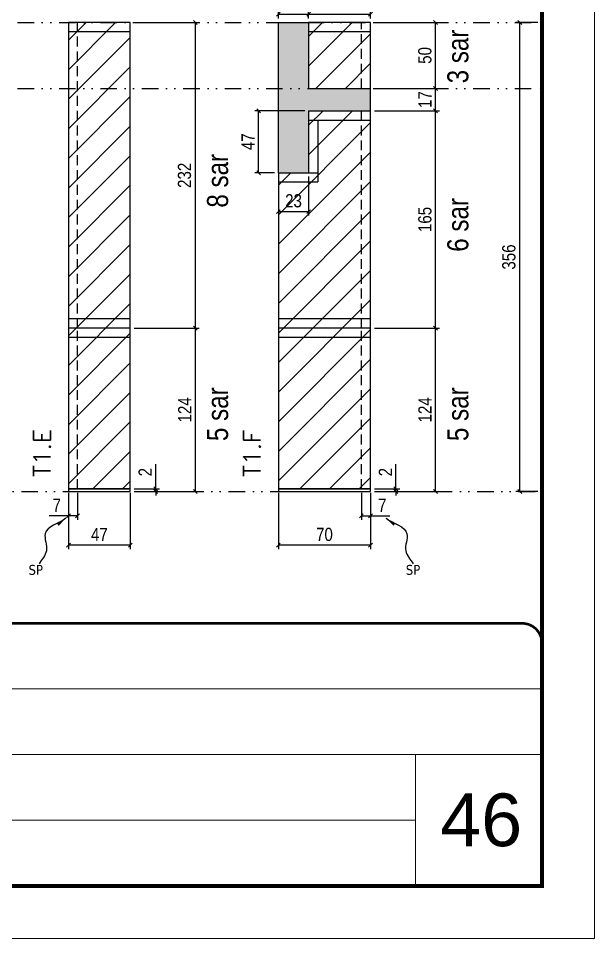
# Model space of a CAD drawing. Extents: x 14400 to 27878, y -21631 to 6985.
# Drawn here: x 17046 to 17483, y -6700 to -6001 of the extents above; entities that cross this region are included whole.
import ezdxf

# ---------------------------------------------------------------- set-up
doc = ezdxf.new("R2010")
doc.units = 0
for name, pattern in [('CONTINUO', [0]), ('DASHED', [0.75, 0.5, -0.25]), ('DIVIDE2', [0.625, 0.25, -0.125, 0, -0.125, 0, -0.125]), ('HIDDEN', [0.375, 0.25, -0.125])]:
    doc.linetypes.add(name, pattern=pattern)
for name, color, linetype, lineweight in [('CARIMBO', 255, 'Continuous', 9), ('Folhas', 255, 'Continuous', 9), ('Hachura', 251, 'Continuous', 9), ('SARRAFO DE PRESSAO', 251, 'DASHED', 9), ('Texto Seção', 7, 'Continuous', 15)]:
    doc.layers.add(name, color=color, linetype=linetype, lineweight=lineweight)
for name, color, linetype in [('COTA', 241, 'Continuous'), ('NOMENCLATURA', 7, 'Continuous'), ('Nível', 160, 'Continuous'), ('Painéis', 200, 'Continuous'), ('SARR_2.2x7', 40, 'Continuous'), ('texto', 7, 'Continuous')]:
    doc.layers.add(name, color=color, linetype=linetype)
doc.styles.add('ARIAL', font='arial.ttf')
doc.styles.add('ARIAL_NARROW', font='ARIALN.TTF', dxfattribs={"height": 0.2})
doc.styles.add('COTA TECNICA', font='techl___.ttf', dxfattribs={"height": 10})
doc.styles.add('COTA TECNICA-50', font='techl___.ttf', dxfattribs={"height": 10})
doc.styles.add('REGUA-120', font='ROMANS.shx', dxfattribs={"height": 15})
doc.styles.get("Standard").update_dxf_attribs({"font": 'arial.ttf'})
doc.dimstyles.new('COTA PAINEL-50', dxfattribs={"dimtxt": 10, "dimasz": 3, "dimexe": 3, "dimexo": 3, "dimgap": 3, "dimtad": 1, "dimdec": 1, "dimzin": 12, "dimdsep": 46, "dimtxsty": 'COTA TECNICA-50', "dimblk1": 'OBLIQUE', "dimblk2": 'OBLIQUE', "dimsah": 1, "dimcen": 0.9, "dimclrd": 4, "dimclre": 4, "dimclrt": 240, "dimadec": 1, "dimazin": 3, "dimtfac": 1, "dimtdec": 1, "dimtmove": 0, "dimatfit": 3, "dimfxl": 1, "dimtolj": 1, "dimtzin": 12, "dimarcsym": 0})
doc.dimstyles.new('PAINEL', dxfattribs={"dimtxt": 10, "dimasz": 3, "dimexe": 3, "dimexo": 3, "dimgap": 3, "dimtad": 1, "dimdec": 1, "dimzin": 12, "dimdsep": 46, "dimtxsty": 'COTA TECNICA', "dimblk1": 'OBLIQUE', "dimblk2": 'OBLIQUE', "dimsah": 1, "dimcen": 0.9, "dimclrd": 4, "dimclre": 4, "dimclrt": 240, "dimadec": 1, "dimazin": 3, "dimtfac": 1, "dimtdec": 1, "dimtmove": 0, "dimatfit": 3, "dimfxl": 1, "dimtolj": 1, "dimtzin": 12, "dimarcsym": 0})
doc.dimstyles.get("Standard").update_dxf_attribs({"dimtxt": 0.18, "dimasz": 0.18, "dimexe": 0.18, "dimexo": 0.0625, "dimgap": 0.09, "dimtad": 0, "dimtih": 1, "dimtoh": 1, "dimdec": 4, "dimzin": 0, "dimdsep": 46, "dimtxsty": 'Standard', "dimcen": 0.09, "dimadec": 0, "dimazin": 0, "dimtfac": 1, "dimtdec": 4, "dimtofl": 0, "dimtmove": 0, "dimatfit": 3, "dimfxl": 1, "dimtolj": 1, "dimtzin": 0, "dimarcsym": 0})

# ---------------------------------------------------------------- blocks, each defined once
blk = doc.blocks.new('9999999999')
at = {"color": 30, "linetype": 'CONTINUO'}
for p, q in [((98564.56, 34379.64), (99583.98, 34379.64)), ((98564.56, 34329.83), (99487.98, 34329.83)), ((99583.98, 34329.83), (99487.98, 34329.83)), ((99487.98, 34329.83), (99487.98, 34230.21)), ((98564.56, 34280.02), (99487.98, 34280.02))]:
    blk.add_line(p, q, dxfattribs=at)
at = {"color": 30, "linetype": 'CONTINUO', "const_width": 2}
blk.add_lwpolyline([(99583.98, 34230.21), (99583.98, 34414.45, 0.414214), (99568.98, 34429.45), (98228.98, 34429.45, 0.414214), (98213.98, 34414.45), (98213.98, 34245.21, 0.414214), (98228.98, 34230.21), (99583.98, 34230.21)], format="xyb", dxfattribs=at)
at = {"layer": 'Folhas'}
blk.add_lwpolyline([(98138.98, 34190.21), (99623.98, 34190.21), (99623.98, 35240.21), (98138.98, 35240.21)], close=True, dxfattribs=at)
at = {"layer": 'Folhas', "color": 30, "const_width": 3}
blk.add_lwpolyline([(98213.98, 34230.21), (99583.98, 34230.21), (99583.98, 35200.21), (98213.98, 35200.21)], close=True, dxfattribs=at)
blk = doc.blocks.new('_Oblique')
at = {"color": 0, "linetype": 'ByBlock', "lineweight": -2}
blk.add_line((-0.5, -0.5), (0.5, 0.5), dxfattribs=at)
blk = doc.blocks.new('*D2250')
at = {"layer": 'COTA', "color": 4, "lineweight": -2, "transparency": 16777216}
for p, q in [((17440.47, -6004.32), (17423.63, -6004.32)), ((17426.63, -6360.32), (17426.63, -6004.32)), ((17440.47, -6360.32), (17423.63, -6360.32))]:
    blk.add_line(p, q, dxfattribs=at)
at = {"layer": 'Defpoints', "color": 0, "transparency": 16777216}
for p in [(17426.63, -6004.32), (17443.47, -6004.32), (17443.47, -6360.32)]:
    blk.add_point(p, dxfattribs=at)
at = {"layer": 'COTA', "color": 4, "lineweight": -2, "transparency": 16777216, "xscale": 3, "yscale": 3, "zscale": 3}
for p, rotation in [((17426.63, -6004.32), 90), ((17426.63, -6360.32), 270)]:
    blk.add_blockref('_Oblique', p, dxfattribs=dict(at, rotation=rotation))
at = {"layer": 'COTA', "color": 240, "transparency": 16777216, "insert": (17418.41, -6182.32), "char_height": 10, "attachment_point": 5, "rotation": 90, "style": 'COTA TECNICA'}
blk.add_mtext('\\A1;356', dxfattribs=at)
blk = doc.blocks.new('*D2285')
at = {"layer": 'COTA', "color": 4, "lineweight": -2, "transparency": 16777216}
for p, q in [((17084.01, -6361.32), (17084.01, -6403.99)), ((17131.01, -6361.32), (17131.01, -6403.99)), ((17131.01, -6400.99), (17084.01, -6400.99))]:
    blk.add_line(p, q, dxfattribs=at)
at = {"layer": 'Defpoints', "color": 0, "transparency": 16777216}
for p in [(17084.01, -6358.32), (17131.01, -6358.32), (17084.01, -6400.99)]:
    blk.add_point(p, dxfattribs=at)
at = {"layer": 'COTA', "color": 4, "lineweight": -2, "transparency": 16777216, "xscale": 3, "yscale": 3, "zscale": 3, "rotation": 180}
blk.add_blockref('_Oblique', (17084.01, -6400.99), dxfattribs=at)
at = {"layer": 'COTA', "color": 4, "lineweight": -2, "transparency": 16777216, "xscale": 3, "yscale": 3, "zscale": 3}
blk.add_blockref('_Oblique', (17131.01, -6400.99), dxfattribs=at)
at = {"layer": 'COTA', "color": 240, "transparency": 16777216, "insert": (17107.51, -6392.92), "char_height": 10, "attachment_point": 5, "style": 'COTA TECNICA'}
blk.add_mtext('\\A1;47', dxfattribs=at)
blk = doc.blocks.new('*D2286')
at = {"layer": 'COTA', "color": 4, "lineweight": -2, "transparency": 16777216}
for p, q in [((17091.01, -6361.32), (17091.01, -6381.83)), ((17084.01, -6363.32), (17084.01, -6381.83)), ((17084.01, -6378.83), (17069.28, -6378.83)), ((17091.01, -6378.83), (17084.01, -6378.83))]:
    blk.add_line(p, q, dxfattribs=at)
at = {"layer": 'Defpoints', "color": 0, "transparency": 16777216}
for p in [(17084.01, -6360.32), (17091.01, -6358.32), (17084.01, -6378.83)]:
    blk.add_point(p, dxfattribs=at)
at = {"layer": 'COTA', "color": 4, "lineweight": -2, "transparency": 16777216, "xscale": 3, "yscale": 3, "zscale": 3, "rotation": 180}
blk.add_blockref('_Oblique', (17084.01, -6378.83), dxfattribs=at)
at = {"layer": 'COTA', "color": 4, "lineweight": -2, "transparency": 16777216, "xscale": 3, "yscale": 3, "zscale": 3}
blk.add_blockref('_Oblique', (17091.01, -6378.83), dxfattribs=at)
at = {"layer": 'COTA', "color": 240, "transparency": 16777216, "insert": (17075.14, -6370.75), "char_height": 10, "attachment_point": 5, "style": 'COTA TECNICA-50'}
blk.add_mtext('\\A1;7', dxfattribs=at)
blk = doc.blocks.new('*D2290')
at = {"layer": 'COTA', "color": 4, "linetype": 'ByBlock', "lineweight": -2, "transparency": 16777216}
for p, q in [((17134.01, -6236.32), (17183.37, -6236.32)), ((17180.37, -6360.32), (17180.37, -6236.32)), ((17134.01, -6360.32), (17183.37, -6360.32))]:
    blk.add_line(p, q, dxfattribs=at)
at = {"layer": 'Defpoints', "color": 0, "linetype": 'ByBlock', "transparency": 16777216}
for p in [(17131.01, -6236.32), (17180.37, -6236.32), (17131.01, -6360.32)]:
    blk.add_point(p, dxfattribs=at)
at = {"layer": 'COTA', "color": 4, "linetype": 'ByBlock', "lineweight": -2, "transparency": 16777216, "xscale": 3, "yscale": 3, "zscale": 3}
for p, rotation in [((17180.37, -6236.32), 90), ((17180.37, -6360.32), 270)]:
    blk.add_blockref('_Oblique', p, dxfattribs=dict(at, rotation=rotation))
at = {"layer": 'COTA', "color": 240, "linetype": 'ByBlock', "transparency": 16777216, "insert": (17172.3, -6298.32), "char_height": 10, "attachment_point": 5, "rotation": 90, "style": 'COTA TECNICA'}
blk.add_mtext('\\A1;124', dxfattribs=at)
blk = doc.blocks.new('*D2287')
at = {"layer": 'COTA', "color": 4, "lineweight": -2, "transparency": 16777216}
for p, q in [((17150.27, -6358.32), (17150.27, -6339.51)), ((17134.01, -6358.32), (17153.27, -6358.32)), ((17134.01, -6360.32), (17153.27, -6360.32)), ((17150.27, -6360.32), (17150.27, -6358.32)), ((17150.27, -6360.32), (17150.27, -6363.32))]:
    blk.add_line(p, q, dxfattribs=at)
at = {"layer": 'Defpoints', "color": 0, "transparency": 16777216}
for p in [(17131.01, -6358.32), (17131.01, -6360.32), (17150.27, -6360.32)]:
    blk.add_point(p, dxfattribs=at)
at = {"layer": 'COTA', "color": 4, "lineweight": -2, "transparency": 16777216, "xscale": 3, "yscale": 3, "zscale": 3}
for p, rotation in [((17150.27, -6358.32), 270), ((17150.27, -6360.32), 90)]:
    blk.add_blockref('_Oblique', p, dxfattribs=dict(at, rotation=rotation))
at = {"layer": 'COTA', "color": 240, "transparency": 16777216, "insert": (17142.27, -6345.57), "char_height": 10, "attachment_point": 5, "rotation": 90, "style": 'COTA TECNICA-50'}
blk.add_mtext('\\A1;2', dxfattribs=at)
blk = doc.blocks.new('*D2288')
at = {"layer": 'COTA', "color": 4, "linetype": 'ByBlock', "lineweight": -2, "transparency": 16777216}
for p, q in [((17134.01, -6236.32), (17183.37, -6236.32)), ((17180.37, -6360.32), (17180.37, -6236.32)), ((17134.01, -6360.32), (17183.37, -6360.32))]:
    blk.add_line(p, q, dxfattribs=at)
at = {"layer": 'Defpoints', "color": 0, "linetype": 'ByBlock', "transparency": 16777216}
for p in [(17131.01, -6236.32), (17180.37, -6236.32), (17131.01, -6360.32)]:
    blk.add_point(p, dxfattribs=at)
at = {"layer": 'COTA', "color": 4, "linetype": 'ByBlock', "lineweight": -2, "transparency": 16777216, "xscale": 3, "yscale": 3, "zscale": 3}
for p, rotation in [((17180.37, -6236.32), 90), ((17180.37, -6360.32), 270)]:
    blk.add_blockref('_Oblique', p, dxfattribs=dict(at, rotation=rotation))
at = {"layer": 'COTA', "color": 240, "linetype": 'ByBlock', "transparency": 16777216, "insert": (17172.3, -6298.32), "char_height": 10, "attachment_point": 5, "rotation": 90, "style": 'COTA TECNICA'}
blk.add_mtext('\\A1;124', dxfattribs=at)
blk = doc.blocks.new('*D2289')
at = {"layer": 'COTA', "color": 4, "lineweight": -2, "transparency": 16777216}
for p, q in [((17134.01, -6004.32), (17183.37, -6004.32)), ((17180.37, -6236.32), (17180.37, -6004.32)), ((17134.01, -6236.32), (17183.37, -6236.32))]:
    blk.add_line(p, q, dxfattribs=at)
at = {"layer": 'Defpoints', "color": 0, "transparency": 16777216}
for p in [(17131.01, -6004.32), (17180.37, -6004.32), (17131.01, -6236.32)]:
    blk.add_point(p, dxfattribs=at)
at = {"layer": 'COTA', "color": 4, "lineweight": -2, "transparency": 16777216, "xscale": 3, "yscale": 3, "zscale": 3}
for p, rotation in [((17180.37, -6004.32), 90), ((17180.37, -6236.32), 270)]:
    blk.add_blockref('_Oblique', p, dxfattribs=dict(at, rotation=rotation))
at = {"layer": 'COTA', "color": 240, "transparency": 16777216, "insert": (17172.16, -6120.32), "char_height": 10, "attachment_point": 5, "rotation": 90, "style": 'COTA TECNICA'}
blk.add_mtext('\\A1;232', dxfattribs=at)
blk = doc.blocks.new('*D2291')
at = {"layer": 'COTA', "color": 4, "lineweight": -2, "transparency": 16777216}
for p, q in [((17243.39, -6361.32), (17243.39, -6403.99)), ((17313.39, -6361.32), (17313.39, -6403.99)), ((17313.39, -6400.99), (17243.39, -6400.99))]:
    blk.add_line(p, q, dxfattribs=at)
at = {"layer": 'Defpoints', "color": 0, "transparency": 16777216}
for p in [(17243.39, -6358.32), (17313.39, -6358.32), (17243.39, -6400.99)]:
    blk.add_point(p, dxfattribs=at)
at = {"layer": 'COTA', "color": 4, "lineweight": -2, "transparency": 16777216, "xscale": 3, "yscale": 3, "zscale": 3, "rotation": 180}
blk.add_blockref('_Oblique', (17243.39, -6400.99), dxfattribs=at)
at = {"layer": 'COTA', "color": 4, "lineweight": -2, "transparency": 16777216, "xscale": 3, "yscale": 3, "zscale": 3}
blk.add_blockref('_Oblique', (17313.39, -6400.99), dxfattribs=at)
at = {"layer": 'COTA', "color": 240, "transparency": 16777216, "insert": (17278.39, -6392.89), "char_height": 10, "attachment_point": 5, "style": 'COTA TECNICA'}
blk.add_mtext('\\A1;70', dxfattribs=at)
blk = doc.blocks.new('*D2292')
at = {"layer": 'COTA', "color": 4, "lineweight": -2, "transparency": 16777216}
for p, q in [((17306.39, -6361.32), (17306.39, -6381.83)), ((17313.39, -6363.32), (17313.39, -6381.83)), ((17306.39, -6378.83), (17313.39, -6378.83)), ((17313.39, -6378.83), (17328.12, -6378.83))]:
    blk.add_line(p, q, dxfattribs=at)
at = {"layer": 'Defpoints', "color": 0, "transparency": 16777216}
for p in [(17306.39, -6358.32), (17313.39, -6360.32), (17313.39, -6378.83)]:
    blk.add_point(p, dxfattribs=at)
at = {"layer": 'COTA', "color": 4, "lineweight": -2, "transparency": 16777216, "xscale": 3, "yscale": 3, "zscale": 3, "rotation": 180}
blk.add_blockref('_Oblique', (17306.39, -6378.83), dxfattribs=at)
at = {"layer": 'COTA', "color": 4, "lineweight": -2, "transparency": 16777216, "xscale": 3, "yscale": 3, "zscale": 3}
blk.add_blockref('_Oblique', (17313.39, -6378.83), dxfattribs=at)
at = {"layer": 'COTA', "color": 240, "transparency": 16777216, "insert": (17322.25, -6370.75), "char_height": 10, "attachment_point": 5, "style": 'COTA TECNICA-50'}
blk.add_mtext('\\A1;7', dxfattribs=at)
blk = doc.blocks.new('*D2296')
at = {"layer": 'COTA', "color": 4, "linetype": 'ByBlock', "lineweight": -2, "transparency": 16777216}
for p, q in [((17316.39, -6236.32), (17365.75, -6236.32)), ((17362.75, -6360.32), (17362.75, -6236.32)), ((17316.39, -6360.32), (17365.75, -6360.32))]:
    blk.add_line(p, q, dxfattribs=at)
at = {"layer": 'Defpoints', "color": 0, "linetype": 'ByBlock', "transparency": 16777216}
for p in [(17313.39, -6236.32), (17362.75, -6236.32), (17313.39, -6360.32)]:
    blk.add_point(p, dxfattribs=at)
at = {"layer": 'COTA', "color": 4, "linetype": 'ByBlock', "lineweight": -2, "transparency": 16777216, "xscale": 3, "yscale": 3, "zscale": 3}
for p, rotation in [((17362.75, -6236.32), 90), ((17362.75, -6360.32), 270)]:
    blk.add_blockref('_Oblique', p, dxfattribs=dict(at, rotation=rotation))
at = {"layer": 'COTA', "color": 240, "linetype": 'ByBlock', "transparency": 16777216, "insert": (17354.68, -6298.32), "char_height": 10, "attachment_point": 5, "rotation": 90, "style": 'COTA TECNICA'}
blk.add_mtext('\\A1;124', dxfattribs=at)
blk = doc.blocks.new('*D2293')
at = {"layer": 'COTA', "color": 4, "lineweight": -2, "transparency": 16777216}
for p, q in [((17332.64, -6358.32), (17332.64, -6339.51)), ((17316.39, -6358.32), (17335.64, -6358.32)), ((17316.39, -6360.32), (17335.64, -6360.32)), ((17332.64, -6360.32), (17332.64, -6358.32)), ((17332.64, -6360.32), (17332.64, -6363.32))]:
    blk.add_line(p, q, dxfattribs=at)
at = {"layer": 'Defpoints', "color": 0, "transparency": 16777216}
for p in [(17313.39, -6358.32), (17313.39, -6360.32), (17332.64, -6360.32)]:
    blk.add_point(p, dxfattribs=at)
at = {"layer": 'COTA', "color": 4, "lineweight": -2, "transparency": 16777216, "xscale": 3, "yscale": 3, "zscale": 3}
for p, rotation in [((17332.64, -6358.32), 270), ((17332.64, -6360.32), 90)]:
    blk.add_blockref('_Oblique', p, dxfattribs=dict(at, rotation=rotation))
at = {"layer": 'COTA', "color": 240, "transparency": 16777216, "insert": (17324.64, -6345.57), "char_height": 10, "attachment_point": 5, "rotation": 90, "style": 'COTA TECNICA-50'}
blk.add_mtext('\\A1;2', dxfattribs=at)
blk = doc.blocks.new('*D2294')
at = {"layer": 'COTA', "color": 4, "linetype": 'ByBlock', "lineweight": -2, "transparency": 16777216}
for p, q in [((17316.39, -6236.32), (17365.75, -6236.32)), ((17362.75, -6360.32), (17362.75, -6236.32)), ((17316.39, -6360.32), (17365.75, -6360.32))]:
    blk.add_line(p, q, dxfattribs=at)
at = {"layer": 'Defpoints', "color": 0, "linetype": 'ByBlock', "transparency": 16777216}
for p in [(17313.39, -6236.32), (17362.75, -6236.32), (17313.39, -6360.32)]:
    blk.add_point(p, dxfattribs=at)
at = {"layer": 'COTA', "color": 4, "linetype": 'ByBlock', "lineweight": -2, "transparency": 16777216, "xscale": 3, "yscale": 3, "zscale": 3}
for p, rotation in [((17362.75, -6236.32), 90), ((17362.75, -6360.32), 270)]:
    blk.add_blockref('_Oblique', p, dxfattribs=dict(at, rotation=rotation))
at = {"layer": 'COTA', "color": 240, "linetype": 'ByBlock', "transparency": 16777216, "insert": (17354.68, -6298.32), "char_height": 10, "attachment_point": 5, "rotation": 90, "style": 'COTA TECNICA'}
blk.add_mtext('\\A1;124', dxfattribs=at)
blk = doc.blocks.new('*D2295')
at = {"layer": 'COTA', "color": 4, "lineweight": -2, "transparency": 16777216}
for p, q in [((17316.39, -6071.32), (17365.75, -6071.32)), ((17362.75, -6236.32), (17362.75, -6071.32)), ((17316.39, -6236.32), (17365.75, -6236.32))]:
    blk.add_line(p, q, dxfattribs=at)
at = {"layer": 'Defpoints', "color": 0, "transparency": 16777216}
for p in [(17313.39, -6071.32), (17362.75, -6071.32), (17313.39, -6236.32)]:
    blk.add_point(p, dxfattribs=at)
at = {"layer": 'COTA', "color": 4, "lineweight": -2, "transparency": 16777216, "xscale": 3, "yscale": 3, "zscale": 3}
for p, rotation in [((17362.75, -6071.32), 90), ((17362.75, -6236.32), 270)]:
    blk.add_blockref('_Oblique', p, dxfattribs=dict(at, rotation=rotation))
at = {"layer": 'COTA', "color": 240, "transparency": 16777216, "insert": (17354.64, -6153.82), "char_height": 10, "attachment_point": 5, "rotation": 90, "style": 'COTA TECNICA'}
blk.add_mtext('\\A1;165', dxfattribs=at)
blk = doc.blocks.new('*D2297')
at = {"layer": 'COTA', "color": 4, "lineweight": -2, "transparency": 16777216}
for p, q in [((17263.39, -6071.32), (17225.43, -6071.32)), ((17228.43, -6118.32), (17228.43, -6071.32)), ((17240.39, -6118.32), (17225.43, -6118.32))]:
    blk.add_line(p, q, dxfattribs=at)
at = {"layer": 'Defpoints', "color": 0, "transparency": 16777216}
for p in [(17228.43, -6071.32), (17266.39, -6071.32), (17243.39, -6118.32)]:
    blk.add_point(p, dxfattribs=at)
at = {"layer": 'COTA', "color": 4, "lineweight": -2, "transparency": 16777216, "xscale": 3, "yscale": 3, "zscale": 3}
for p, rotation in [((17228.43, -6071.32), 90), ((17228.43, -6118.32), 270)]:
    blk.add_blockref('_Oblique', p, dxfattribs=dict(at, rotation=rotation))
at = {"layer": 'COTA', "color": 240, "transparency": 16777216, "insert": (17220.36, -6094.82), "char_height": 10, "attachment_point": 5, "rotation": 90, "style": 'COTA TECNICA'}
blk.add_mtext('\\A1;47', dxfattribs=at)
blk = doc.blocks.new('*D2298')
at = {"layer": 'COTA', "color": 4, "lineweight": -2, "transparency": 16777216}
for p, q in [((17316.39, -6054.32), (17365.75, -6054.32)), ((17362.75, -6071.32), (17362.75, -6054.32)), ((17316.39, -6071.32), (17365.75, -6071.32))]:
    blk.add_line(p, q, dxfattribs=at)
at = {"layer": 'Defpoints', "color": 0, "transparency": 16777216}
for p in [(17313.39, -6054.32), (17362.75, -6054.32), (17313.39, -6071.32)]:
    blk.add_point(p, dxfattribs=at)
at = {"layer": 'COTA', "color": 4, "lineweight": -2, "transparency": 16777216, "xscale": 3, "yscale": 3, "zscale": 3}
for p, rotation in [((17362.75, -6054.32), 90), ((17362.75, -6071.32), 270)]:
    blk.add_blockref('_Oblique', p, dxfattribs=dict(at, rotation=rotation))
at = {"layer": 'COTA', "color": 240, "transparency": 16777216, "insert": (17354.68, -6062.82), "char_height": 10, "attachment_point": 5, "rotation": 90, "style": 'COTA TECNICA'}
blk.add_mtext('\\A1;17', dxfattribs=at)
blk = doc.blocks.new('*D2299')
at = {"layer": 'COTA', "color": 4, "lineweight": -2, "transparency": 16777216}
for p, q in [((17316.39, -6004.32), (17365.75, -6004.32)), ((17362.75, -6054.32), (17362.75, -6004.32)), ((17316.39, -6054.32), (17365.75, -6054.32))]:
    blk.add_line(p, q, dxfattribs=at)
at = {"layer": 'Defpoints', "color": 0, "transparency": 16777216}
for p in [(17313.39, -6004.32), (17362.75, -6004.32), (17313.39, -6054.32)]:
    blk.add_point(p, dxfattribs=at)
at = {"layer": 'COTA', "color": 4, "lineweight": -2, "transparency": 16777216, "xscale": 3, "yscale": 3, "zscale": 3}
for p, rotation in [((17362.75, -6004.32), 90), ((17362.75, -6054.32), 270)]:
    blk.add_blockref('_Oblique', p, dxfattribs=dict(at, rotation=rotation))
at = {"layer": 'COTA', "color": 240, "transparency": 16777216, "insert": (17354.64, -6029.32), "char_height": 10, "attachment_point": 5, "rotation": 90, "style": 'COTA TECNICA'}
blk.add_mtext('\\A1;50', dxfattribs=at)
blk = doc.blocks.new('*D2300')
at = {"layer": 'COTA', "color": 4, "lineweight": -2, "transparency": 16777216}
for p, q in [((17243.39, -6121.32), (17243.39, -6150.9)), ((17266.39, -6121.32), (17266.39, -6150.9)), ((17266.39, -6147.9), (17243.39, -6147.9))]:
    blk.add_line(p, q, dxfattribs=at)
at = {"layer": 'Defpoints', "color": 0, "transparency": 16777216}
for p in [(17243.39, -6118.32), (17266.39, -6118.32), (17243.39, -6147.9)]:
    blk.add_point(p, dxfattribs=at)
at = {"layer": 'COTA', "color": 4, "lineweight": -2, "transparency": 16777216, "xscale": 3, "yscale": 3, "zscale": 3, "rotation": 180}
blk.add_blockref('_Oblique', (17243.39, -6147.9), dxfattribs=at)
at = {"layer": 'COTA', "color": 4, "lineweight": -2, "transparency": 16777216, "xscale": 3, "yscale": 3, "zscale": 3}
blk.add_blockref('_Oblique', (17266.39, -6147.9), dxfattribs=at)
at = {"layer": 'COTA', "color": 240, "transparency": 16777216, "insert": (17254.89, -6139.68), "char_height": 10, "attachment_point": 5, "style": 'COTA TECNICA'}
blk.add_mtext('\\A1;23', dxfattribs=at)
blk = doc.blocks.new('*D3098')
at = {"layer": 'COTA', "color": 4, "lineweight": -2, "transparency": 16777216}
for p, q in [((17243.39, -6001.32), (17243.39, -5994.98)), ((17243.39, -5997.98), (17266.39, -5997.98)), ((17266.39, -6001.32), (17266.39, -5994.98))]:
    blk.add_line(p, q, dxfattribs=at)
at = {"layer": 'Defpoints', "color": 0, "transparency": 16777216}
for p in [(17266.39, -5997.98), (17243.39, -6004.32), (17266.39, -6004.32)]:
    blk.add_point(p, dxfattribs=at)
at = {"layer": 'COTA', "color": 4, "lineweight": -2, "transparency": 16777216, "xscale": 3, "yscale": 3, "zscale": 3, "rotation": 180}
blk.add_blockref('_Oblique', (17243.39, -5997.98), dxfattribs=at)
at = {"layer": 'COTA', "color": 4, "lineweight": -2, "transparency": 16777216, "xscale": 3, "yscale": 3, "zscale": 3}
blk.add_blockref('_Oblique', (17266.39, -5997.98), dxfattribs=at)
at = {"layer": 'COTA', "color": 240, "transparency": 16777216, "insert": (17254.89, -5989.76), "char_height": 10, "attachment_point": 5, "style": 'COTA TECNICA'}
blk.add_mtext('\\A1;23', dxfattribs=at)
blk = doc.blocks.new('*D3099')
at = {"layer": 'COTA', "color": 4, "lineweight": -2, "transparency": 16777216}
for p, q in [((17266.39, -6001.32), (17266.39, -5994.98)), ((17266.39, -5997.98), (17313.39, -5997.98)), ((17313.39, -6001.32), (17313.39, -5994.98))]:
    blk.add_line(p, q, dxfattribs=at)
at = {"layer": 'Defpoints', "color": 0, "transparency": 16777216}
for p in [(17313.39, -5997.98), (17266.39, -6004.32), (17313.39, -6004.32)]:
    blk.add_point(p, dxfattribs=at)
at = {"layer": 'COTA', "color": 4, "lineweight": -2, "transparency": 16777216, "xscale": 3, "yscale": 3, "zscale": 3, "rotation": 180}
blk.add_blockref('_Oblique', (17266.39, -5997.98), dxfattribs=at)
at = {"layer": 'COTA', "color": 4, "lineweight": -2, "transparency": 16777216, "xscale": 3, "yscale": 3, "zscale": 3}
blk.add_blockref('_Oblique', (17313.39, -5997.98), dxfattribs=at)
at = {"layer": 'COTA', "color": 240, "transparency": 16777216, "insert": (17289.89, -5989.91), "char_height": 10, "attachment_point": 5, "style": 'COTA TECNICA'}
blk.add_mtext('\\A1;47', dxfattribs=at)

msp = doc.modelspace()

# ---------------------------------------------------------------- hatches: boundary and pattern name
at = {"layer": 'COTA'}
h = msp.add_hatch(dxfattribs=at)
h.set_pattern_fill('AR-CONC', color=256, scale=0.03)
h.set_pattern_definition([(50, (-1585, 0), (5.4655401, -0.4781726), [0.5715, -6.2865]), (355, (-1585, 0), (-1.0573026, 5.7317054), [0.4572, -5.0292175]), (100.451445, (-1584.5445, -0.04), (4.4082374, 5.2535326), [0.4857003, -5.3427073]), (46.1842, (-1585, 1.524), (8.1323712, -1.2612698), [0.85725, -9.42975]), (96.635558, (-1584.322, 1.419), (7.122124, 7.4227837), [0.7285507, -8.0140682]), (351.18415, (-1585, 1.524), (7.122124, 7.4227837), [0.685799, -7.543792]), (21, (-1584.238, 1.143), (4.5484317, -3.0679559), [0.5715, -6.2865]), (326, (-1584.238, 1.143), (1.8540609, 5.525639), [0.4572, -5.0292]), (71.451445, (-1583.859, 0.8873), (6.4024926, 2.457683), [0.4857003, -5.3426981]), (37.5, (-1585, 0), (0.0926581, 2.53665117), [0, -4.96824, 0, -5.1054, 0, -5.04825]), (7.5, (-1585, 0), (2.00458988, 3.00541724), [0, -2.91084, 0, -4.85394, 0, -1.92405]), (327.5, (-1586.6993, 0), (4.06771786, -0.17186232), [0, -1.905, 0, -5.9436, 0, -7.8867]), (317.5, (-1587.4613, 0), (4.44387544, 0.7627947), [0, -2.4765, 0, -3.94716, 0, -5.6007])])
h.paths.add_polyline_path([(17243.387, -6054.316), (17266.387, -6054.316), (17266.387, -6004.316), (17243.387, -6004.316)])
h.paths.add_polyline_path([(17266.387, -6071.316), (17313.387, -6071.316), (17313.387, -6054.316), (17266.387, -6054.316), (17243.387, -6054.316), (17243.387, -6118.316), (17266.387, -6118.316)])
at = {"layer": 'Hachura'}
h = msp.add_hatch(dxfattribs=at)
h.set_pattern_fill('ANSI31', color=256, scale=5)
h.paths.add_polyline_path([(16548.22, -6236.316), (16464.22, -6236.316), (16464.22, -6358.316), (16548.22, -6358.316)])
h.paths.add_polyline_path([(16548.22, -6118.316), (16544.72, -6118.316), (16544.72, -6070.316), (16498.22, -6070.316), (16498.22, -6118.316), (16464.22, -6118.316), (16464.22, -6236.316), (16548.22, -6236.316)])
h.paths.add_polyline_path([(16719.801, -6004.316), (16661.801, -6004.316), (16661.801, -6236.316), (16719.801, -6236.316)])
h.paths.add_polyline_path([(16719.801, -6236.316), (16661.801, -6236.316), (16661.801, -6358.316), (16719.801, -6358.316)])
h.paths.add_polyline_path([(16858.029, -6114.316), (16843.029, -6114.316), (16843.029, -6358.316), (16858.029, -6358.316)])
h.paths.add_polyline_path([(16858.029, -6021.316), (16843.029, -6021.316), (16843.029, -6114.316), (16858.029, -6114.316)])
h.paths.add_polyline_path([(16983.802, -6118.316), (16964.802, -6118.316), (16964.802, -6358.316), (16983.802, -6358.316)])
h.paths.add_polyline_path([(17131.007, -6004.316), (17084.007, -6004.316), (17084.007, -6236.316), (17131.007, -6236.316)])
h.paths.add_polyline_path([(17131.007, -6236.316), (17084.007, -6236.316), (17084.007, -6358.316), (17131.007, -6358.316)])
h.paths.add_polyline_path([(17313.387, -6236.316), (17243.387, -6236.316), (17243.387, -6358.316), (17313.387, -6358.316)])
h.paths.add_polyline_path([(17313.387, -6071.316), (17266.387, -6071.316), (17266.387, -6118.316), (17243.387, -6118.316), (17243.387, -6236.316), (17313.387, -6236.316)])
h.paths.add_polyline_path([(17313.387, -6004.316), (17266.387, -6004.316), (17266.387, -6054.316), (17313.387, -6054.316)])

# ---------------------------------------------------------------- linework, layer by layer
at = {"layer": 'COTA'}
for p, q in [((17243.387, -6118.316), (17243.387, -6004.316)), ((17243.387, -6004.316), (17266.387, -6004.316)), ((17313.387, -6071.316), (17313.387, -6054.316)), ((17266.387, -6118.316), (17273.387, -6118.316)), ((17273.387, -6118.316), (17273.387, -6125.316))]:
    msp.add_line(p, q, dxfattribs=at)
at = {"layer": 'Nível', "color": 4, "linetype": 'DIVIDE2', "ltscale": 50}
for p, q in [((16416.451, -6004.316), (17443.467, -6004.316)), ((16416.451, -6054.316), (17443.467, -6054.316)), ((16073.467, -6360.316), (17443.467, -6360.316))]:
    msp.add_line(p, q, dxfattribs=at)
at = {"layer": 'Painéis'}
for p, q in [((17084.007, -6004.316), (17084.007, -6358.316)), ((17131.007, -6004.316), (17084.007, -6004.316)), ((17131.007, -6358.316), (17131.007, -6004.316)), ((17266.387, -6004.316), (17266.387, -6054.316)), ((17313.387, -6004.316), (17266.387, -6004.316)), ((17313.387, -6054.316), (17313.387, -6004.316)), ((17266.387, -6054.316), (17313.387, -6054.316)), ((17266.387, -6071.316), (17313.387, -6071.316)), ((17266.387, -6071.316), (17266.387, -6118.316)), ((17313.387, -6358.316), (17313.387, -6071.316)), ((17243.387, -6118.316), (17266.387, -6118.316)), ((17243.387, -6118.316), (17243.387, -6358.316)), ((17131.007, -6236.316), (17084.007, -6236.316)), ((17313.387, -6236.316), (17243.387, -6236.316)), ((17084.007, -6358.316), (17131.007, -6358.316)), ((17243.387, -6358.316), (17313.387, -6358.316))]:
    msp.add_line(p, q, dxfattribs=at)
for points in [[(17131.007, -6358.316), (17084.007, -6358.316), (17084.007, -6360.316), (17131.007, -6360.316)], [(17313.387, -6358.316), (17243.387, -6358.316), (17243.387, -6360.316), (17313.387, -6360.316)]]:
    msp.add_lwpolyline(points, close=True, dxfattribs=at)
at = {"layer": 'SARR_2.2x7', "linetype": 'HIDDEN', "ltscale": 30}
for p, q in [((17091.007, -6236.316), (17091.007, -6004.316)), ((17306.387, -6054.316), (17306.387, -6004.316)), ((17306.387, -6236.316), (17306.387, -6071.316)), ((17091.007, -6358.316), (17091.007, -6236.316)), ((17306.387, -6358.316), (17306.387, -6236.316))]:
    msp.add_line(p, q, dxfattribs=at)
at = {"layer": 'SARR_2.2x7'}
for p, q in [((17131.007, -6011.316), (17084.007, -6011.316)), ((17313.387, -6011.316), (17266.387, -6011.316)), ((17266.387, -6078.316), (17313.387, -6078.316)), ((17273.387, -6078.316), (17273.387, -6118.316)), ((17243.387, -6125.316), (17273.387, -6125.316)), ((17131.007, -6229.316), (17084.007, -6229.316)), ((17313.387, -6229.316), (17243.387, -6229.316)), ((17131.007, -6243.316), (17084.007, -6243.316)), ((17313.387, -6243.316), (17243.387, -6243.316))]:
    msp.add_line(p, q, dxfattribs=at)

# ---------------------------------------------------------------- block references
at = {"layer": 'SARRAFO DE PRESSAO', "color": 6, "linetype": 'ByBlock'}
msp.add_blockref('9999999999', (-82140.511, -40889.804), dxfattribs=at)

# ---------------------------------------------------------------- texts
at = {"layer": 'CARIMBO', "style": 'ARIAL'}
msp.add_text('46', height=40, dxfattribs=at).set_placement((17366.328, -6629.455))
at = {"layer": 'NOMENCLATURA', "style": 'ARIAL_NARROW'}
for s, p in [('3 sar', (17387.63, -6050.489)), ('8 sar', (17205.25, -6144.82)), ('6 sar', (17387.63, -6178.32)), ('5 sar', (17205.25, -6321.992)), ('5 sar', (17387.63, -6321.992))]:
    msp.add_text(s, height=16, rotation=90, dxfattribs=at).set_placement(p)
at = {"layer": 'texto', "color": 0, "char_height": 7.5, "attachment_point": 5}
for insert in [(17059.23, -6419.807), (17345.634, -6419.807)]:
    msp.add_mtext('{\\fTahoma|b0|i0|c0|p34;\\C4;SP}', dxfattribs=dict(at, insert=insert))
at = {"layer": 'Texto Seção', "char_height": 13, "width": 285.32988, "attachment_point": 7, "rotation": 90, "style": 'REGUA-120'}
for s, insert in [('T1.E', (17070.537, -6349.064)), ('T1.F', (17229.916, -6349.064))]:
    msp.add_mtext(s, dxfattribs=dict(at, insert=insert))

# ---------------------------------------------------------------- dimensions: what is measured, and where the dimension line sits
at = {"layer": 'COTA'}
for base, p1, p2, dimstyle, picture, middle in [((17266.387, -5997.979), (17243.387, -6004.316), (17266.387, -6004.316), 'PAINEL', '*D3098', (17254.887, -5989.759)), ((17313.387, -5997.979), (17266.387, -6004.316), (17313.387, -6004.316), 'PAINEL', '*D3099', (17289.887, -5989.906)), ((17243.387, -6147.899), (17266.387, -6118.316), (17243.387, -6118.316), 'PAINEL', '*D2300', (17254.887, -6139.679)), ((17313.387, -6378.826), (17306.387, -6358.316), (17313.387, -6360.316), 'COTA PAINEL-50', '*D2292', (17322.252, -6370.753))]:
    dim = msp.add_linear_dim(base=base, p1=p1, p2=p2, dimstyle=dimstyle, dxfattribs=at)
    dim.commit()
    dim.dimension.update_dxf_attribs({"geometry": picture, "text_midpoint": middle})
for base, p1, p2, angle, dimstyle, picture, middle in [((17180.374, -6004.316), (17131.007, -6236.316), (17131.007, -6004.316), 90, 'PAINEL', '*D2289', (17172.155, -6120.316)), ((17362.754, -6004.316), (17313.387, -6054.316), (17313.387, -6004.316), 90, 'PAINEL', '*D2299', (17354.644, -6029.316)), ((17426.632, -6004.316), (17443.467, -6360.316), (17443.467, -6004.316), 90, 'PAINEL', '*D2250', (17418.413, -6182.316)), ((17362.754, -6054.316), (17313.387, -6071.316), (17313.387, -6054.316), 90, 'PAINEL', '*D2298', (17354.681, -6062.816)), ((17228.431, -6071.316), (17243.387, -6118.316), (17266.387, -6071.316), 90, 'PAINEL', '*D2297', (17220.357, -6094.816)), ((17362.754, -6071.316), (17313.387, -6236.316), (17313.387, -6071.316), 90, 'PAINEL', '*D2295', (17354.644, -6153.816)), ((17084.007, -6378.826), (17091.007, -6358.316), (17084.007, -6360.316), 180, 'COTA PAINEL-50', '*D2286', (17075.142, -6370.753))]:
    dim = msp.add_linear_dim(base=base, p1=p1, p2=p2, angle=angle, dimstyle=dimstyle, dxfattribs=at)
    dim.commit()
    dim.dimension.update_dxf_attribs({"geometry": picture, "text_midpoint": middle})
at = {"layer": 'COTA', "linetype": 'ByBlock'}
for p1, p2, picture, middle in [((17131.007, -6360.316), (17131.007, -6236.316), '*D2290', (17172.301, -6298.316)), ((17131.007, -6360.316), (17131.007, -6236.316), '*D2288', (17172.301, -6298.316)), ((17313.387, -6360.316), (17313.387, -6236.316), '*D2296', (17354.681, -6298.316)), ((17313.387, -6360.316), (17313.387, -6236.316), '*D2294', (17354.681, -6298.316))]:
    dim = msp.add_aligned_dim(p1=p1, p2=p2, distance=-49.367, dimstyle='PAINEL', dxfattribs=at)
    dim.commit()
    dim.dimension.update_dxf_attribs({"geometry": picture, "text_midpoint": middle})
at = {"layer": 'COTA'}
for base, p1, p2, picture, middle in [((17150.265, -6360.316), (17131.007, -6358.316), (17131.007, -6360.316), '*D2287', (17150.265, -6345.569)), ((17332.645, -6360.316), (17313.387, -6358.316), (17313.387, -6360.316), '*D2293', (17332.645, -6345.569))]:
    dim = msp.add_linear_dim(base=base, p1=p1, p2=p2, angle=90, dimstyle='COTA PAINEL-50', dxfattribs=at)
    dim.commit()
    dim.dimension.update_dxf_attribs({"geometry": picture, "text_midpoint": middle, "dimtype": 160})
for base, p1, p2, picture, middle in [((17084.007, -6400.994), (17131.007, -6358.316), (17084.007, -6358.316), '*D2285', (17107.507, -6392.921)), ((17243.387, -6400.994), (17313.387, -6358.316), (17243.387, -6358.316), '*D2291', (17278.387, -6392.891))]:
    dim = msp.add_linear_dim(base=base, p1=p1, p2=p2, angle=180, dimstyle='PAINEL', override={"dimarcsym": 2}, dxfattribs=at)
    dim.commit()
    dim.dimension.update_dxf_attribs({"geometry": picture, "text_midpoint": middle})

# ---------------------------------------------------------------- leaders
at = {"layer": 'COTA', "path_type": 1}
for points in [[(17082.178, -6380.496), (17066.393, -6392.332), (17067.318, -6405.338), (17061.765, -6415.12)], [(17325.216, -6380.496), (17341.001, -6392.332), (17340.076, -6405.338), (17345.628, -6415.12)]]:
    msp.add_leader(points, dimstyle='Standard', override={"dimasz": 8}, dxfattribs=at)

doc.saveas('drawing.dxf')
